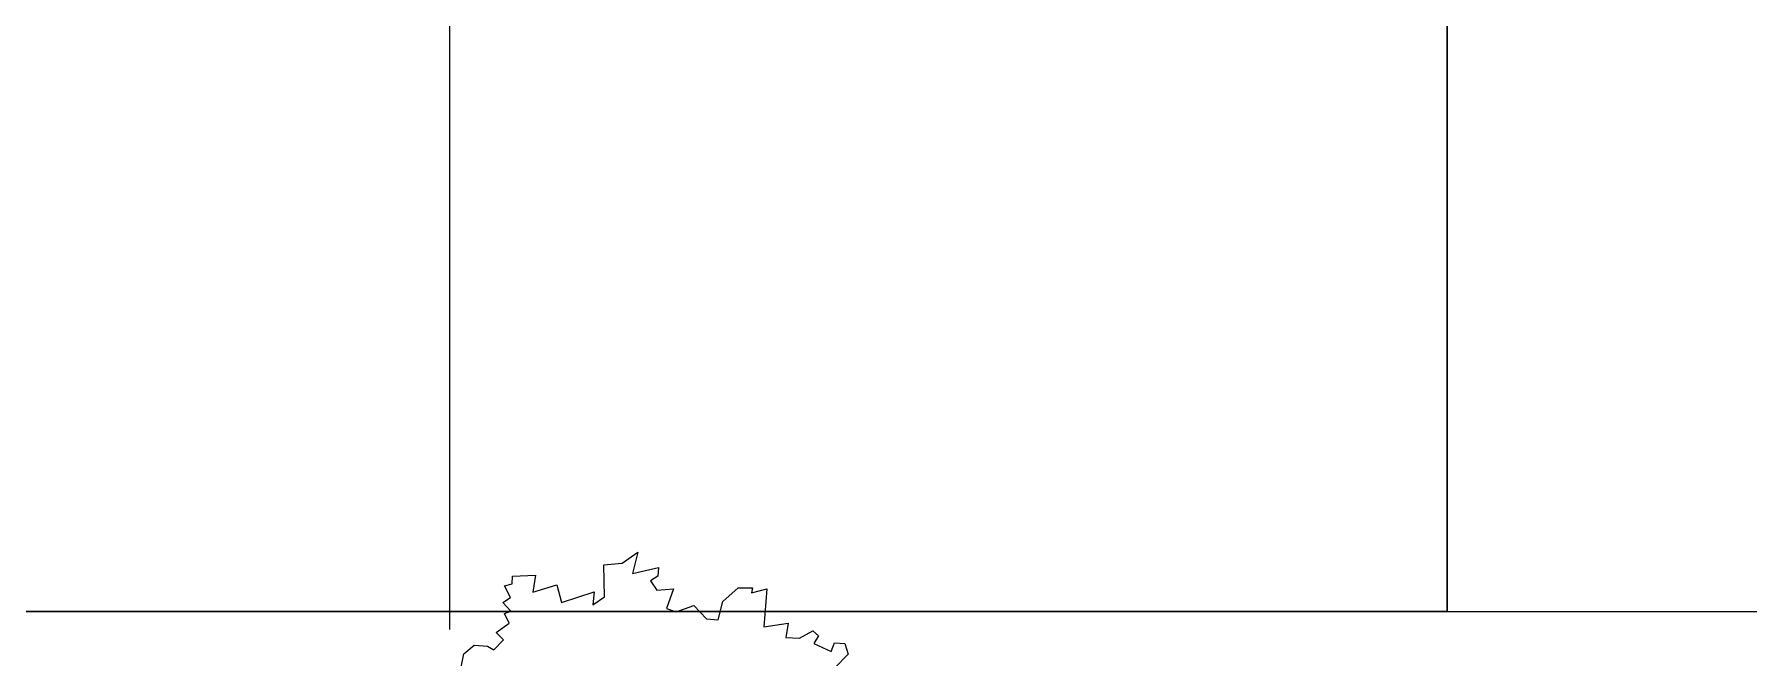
# Model space of a CAD drawing. Header units: inches. Extents: x -11 to 128, y 7 to 56.
# Drawn here: x 15.667 to 17.081, y 24.218 to 24.732 of the extents above; entities that cross this region are included whole.
import ezdxf

# ---------------------------------------------------------------- set-up
doc = ezdxf.new("R2010")
doc.units = ezdxf.units.IN
doc.header["$MEASUREMENT"] = 0
doc.layers.add('CAY', color=94, linetype='Continuous')
picture_1 = doc.add_image_def('image1.jpg', size_in_pixel=(1680, 1093))

# ---------------------------------------------------------------- blocks, each defined once
blk = doc.blocks.new('A$C76451831')
at = {"layer": 'CAY'}
blk.add_lwpolyline([(4230.8, 1988.9), (4237.1, 2019.4), (4256.1, 2035.3), (4280.3, 2033.1), (4291.9, 2026.8), (4309.9, 2044.7), (4296.2, 2058.5), (4320.4, 2075.3), (4312, 2093.3), (4323.6, 2097.5), (4308.8, 2113.3), (4322.5, 2122.8), (4312, 2143.9), (4325.7, 2148.1), (4326.7, 2161.8), (4368.9, 2163.9), (4363.7, 2132.3), (4408, 2146), (4416.4, 2113.3), (4476.5, 2133.3), (4474.4, 2109.1), (4495.5, 2123.9), (4494.4, 2182.9), (4528.2, 2186.1), (4556.7, 2206.1), (4547.2, 2167.1), (4594.6, 2177.6), (4593.6, 2161.8), (4579.9, 2153.4), (4591.5, 2136.5), (4622.1, 2138.6), (4609.4, 2102.8), (4627.3, 2096.4), (4660, 2108), (4683.2, 2083.8), (4704.3, 2081.7), (4712.8, 2115.4), (4741.2, 2140.7), (4767.6, 2140.7), (4765.5, 2131.2), (4794, 2138.6), (4788.7, 2069), (4833, 2075.3), (4828.8, 2049), (4854.1, 2047.9), (4878.3, 2061.6), (4888.9, 2052.1), (4880.5, 2038.4), (4912.1, 2023.7), (4918.4, 2039.5), (4937.4, 2038.4), (4943.7, 2018.4), (4918.4, 1993.1)], dxfattribs=at)

msp = doc.modelspace()

# ---------------------------------------------------------------- linework, layer by layer
for p, q in [((16.0098, 24.2412), (16.0098, 37.3838)), ((16.8325, 37.1862), (16.8325, 24.2561)), ((16.8325, 24.2561), (16.8325, 27.5486)), ((16.8325, 24.2561), (11.377, 24.2561)), ((11.377, 24.2561), (17.4744, 24.2561)), ((16.8325, 24.2561), (16.8325, 24.2561))]:
    msp.add_line(p, q)

# ---------------------------------------------------------------- block references
at = {"layer": 'CAY', "xscale": 0.0004489089019145984, "yscale": 0.0004489089019145984, "zscale": 0.0004489089019145984}
msp.add_blockref('A$C76451831', (14.1192, 23.3147), dxfattribs=at)

# ---------------------------------------------------------------- pictures from other files: only their frames are drawn
image = msp.add_image(picture_1, insert=(12.4966, 7.3772), size_in_units=(74.4025, 48.4059))
image.dxf.flags = 6

doc.saveas('drawing.dxf')
